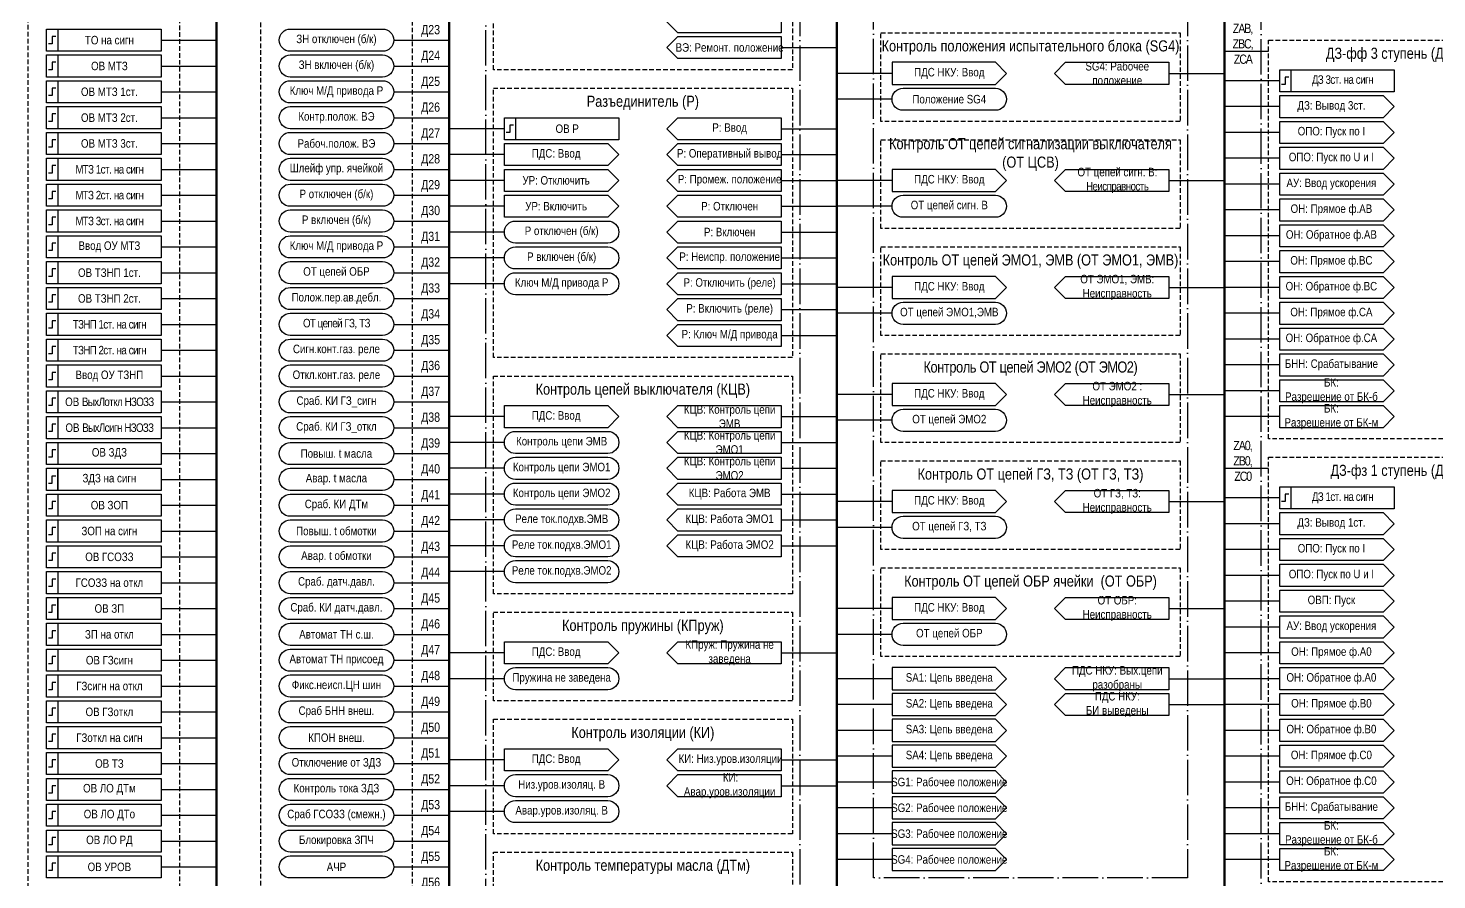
# Model space of a CAD drawing. Header units: millimetres. Extents: x -32357 to 1150, y -489 to 2440.
# Drawn here: x -28877 to -28495.4, y 260.5 to 491.3 of the extents above; entities that cross this region are included whole.
import ezdxf

# ---------------------------------------------------------------- set-up
doc = ezdxf.new("R2010")
doc.units = ezdxf.units.MM
doc.linetypes.add('ACAD_ISO04W100', pattern=[30, 24, -3, 0, -3])
doc.linetypes.add('штриховая2', pattern=[0.375, 0.25, -0.125])
doc.layers.add('TEXT', color=7, linetype='Continuous', lineweight=25)
doc.styles.add('2.5_Gost_RD', font='ARIALN.TTF', dxfattribs={"height": 2.5})
doc.styles.add('3.5_Gost_RD', font='ARIALN.TTF', dxfattribs={"height": 3.5})

msp = doc.modelspace()

# ---------------------------------------------------------------- linework, layer by layer
at = {"lineweight": 100, "ltscale": 100}
for p, q in [((-28763, 782), (-28763, -216)), ((-28658, 782), (-28658, -216)), ((-28553, 782), (-28553, -216)), ((-28826, 610), (-28826, -66))]:
    msp.add_line(p, q, dxfattribs=at)
at = {"ltscale": 100}
for p, q in [((-28841, 488), (-28826, 488)), ((-28778, 488), (-28763, 488)), ((-28673, 486), (-28658, 486)), ((-28553, 485), (-28541, 485)), ((-28841, 481), (-28826, 481)), ((-28778, 481), (-28763, 481)), ((-28643, 479), (-28658, 479)), ((-28568, 479), (-28553, 479)), ((-28538, 477), (-28553, 477)), ((-28841, 474), (-28826, 474)), ((-28778, 474), (-28763, 474)), ((-28643, 472), (-28658, 472)), ((-28538, 470), (-28553, 470)), ((-28841, 467), (-28826, 467)), ((-28778, 467), (-28763, 467)), ((-28748, 464), (-28763, 464)), ((-28673, 464), (-28658, 464)), ((-28538, 463), (-28553, 463)), ((-28841, 460), (-28826, 460)), ((-28778, 460), (-28763, 460)), ((-28748, 457), (-28763, 457)), ((-28673, 457), (-28658, 457)), ((-28538, 456), (-28553, 456)), ((-28841, 453), (-28826, 453)), ((-28778, 453), (-28763, 453)), ((-28748, 450), (-28763, 450)), ((-28673, 450), (-28658, 450)), ((-28643, 450), (-28658, 450)), ((-28568, 450), (-28553, 450)), ((-28538, 449), (-28553, 449)), ((-28841, 446), (-28826, 446)), ((-28778, 446), (-28763, 446)), ((-28748, 443), (-28763, 443)), ((-28673, 443), (-28658, 443)), ((-28643, 443), (-28658, 443)), ((-28841, 439), (-28826, 439)), ((-28778, 439), (-28763, 439)), ((-28538, 442), (-28553, 442)), ((-28748, 436), (-28763, 436)), ((-28673, 436), (-28658, 436)), ((-28538, 435), (-28553, 435)), ((-28841, 432), (-28826, 432)), ((-28778, 432), (-28763, 432)), ((-28748, 429), (-28763, 429)), ((-28673, 429), (-28658, 429)), ((-28538, 428), (-28553, 428)), ((-28841, 425), (-28826, 425)), ((-28778, 425), (-28763, 425)), ((-28748, 422), (-28763, 422)), ((-28673, 422), (-28658, 422)), ((-28643, 421), (-28658, 421)), ((-28568, 421), (-28553, 421)), ((-28538, 421), (-28553, 421)), ((-28841, 418), (-28826, 418)), ((-28778, 418), (-28763, 418)), ((-28673, 415), (-28658, 415)), ((-28643, 414), (-28658, 414)), ((-28538, 414), (-28553, 414)), ((-28841, 411), (-28826, 411)), ((-28778, 411), (-28763, 411)), ((-28673, 408), (-28658, 408)), ((-28538, 407), (-28553, 407)), ((-28841, 404), (-28826, 404)), ((-28778, 404), (-28763, 404)), ((-28841, 397), (-28826, 397)), ((-28778, 397), (-28763, 397)), ((-28538, 400), (-28553, 400)), ((-28841, 390), (-28826, 390)), ((-28778, 390), (-28763, 390)), ((-28643, 392), (-28658, 392)), ((-28568, 392), (-28553, 392)), ((-28538, 393), (-28553, 393)), ((-28748, 386), (-28763, 386)), ((-28673, 386), (-28658, 386)), ((-28538, 386), (-28553, 386)), ((-28841, 383), (-28826, 383)), ((-28778, 383), (-28763, 383)), ((-28643, 385), (-28658, 385)), ((-28748, 379), (-28763, 379)), ((-28673, 379), (-28658, 379)), ((-28841, 376), (-28826, 376)), ((-28778, 376), (-28763, 376)), ((-28748, 372), (-28763, 372)), ((-28673, 372), (-28658, 372)), ((-28553, 372), (-28541, 372)), ((-28841, 369), (-28826, 369)), ((-28778, 369), (-28763, 369)), ((-28748, 365), (-28763, 365)), ((-28673, 365), (-28658, 365)), ((-28643, 363), (-28658, 363)), ((-28568, 363), (-28553, 363)), ((-28538, 364), (-28553, 364)), ((-28841, 362), (-28826, 362)), ((-28778, 362), (-28763, 362)), ((-28841, 355), (-28826, 355)), ((-28778, 355), (-28763, 355)), ((-28748, 358), (-28763, 358)), ((-28673, 358), (-28658, 358)), ((-28643, 356), (-28658, 356)), ((-28538, 357), (-28553, 357)), ((-28841, 348), (-28826, 348)), ((-28778, 348), (-28763, 348)), ((-28748, 351), (-28763, 351)), ((-28673, 351), (-28658, 351)), ((-28538, 350), (-28553, 350)), ((-28748, 344), (-28763, 344)), ((-28841, 341), (-28826, 341)), ((-28778, 341), (-28763, 341)), ((-28538, 343), (-28553, 343)), ((-28538, 336), (-28553, 336)), ((-28841, 334), (-28826, 334)), ((-28778, 334), (-28763, 334)), ((-28643, 334), (-28658, 334)), ((-28568, 334), (-28553, 334)), ((-28538, 329), (-28553, 329)), ((-28841, 327), (-28826, 327)), ((-28778, 327), (-28763, 327)), ((-28643, 327), (-28658, 327)), ((-28748, 322), (-28763, 322)), ((-28673, 322), (-28658, 322)), ((-28538, 322), (-28553, 322)), ((-28841, 320), (-28826, 320)), ((-28778, 320), (-28763, 320)), ((-28841, 313), (-28826, 313)), ((-28778, 313), (-28763, 313)), ((-28748, 315), (-28763, 315)), ((-28643, 315), (-28658, 315)), ((-28568, 315), (-28553, 315)), ((-28538, 315), (-28553, 315)), ((-28841, 306), (-28826, 306)), ((-28778, 306), (-28763, 306)), ((-28643, 308), (-28658, 308)), ((-28568, 308), (-28553, 308)), ((-28538, 308), (-28553, 308)), ((-28841, 299), (-28826, 299)), ((-28778, 299), (-28763, 299)), ((-28643, 301), (-28658, 301)), ((-28538, 301), (-28553, 301)), ((-28643, 294), (-28658, 294)), ((-28538, 294), (-28553, 294)), ((-28841, 292), (-28826, 292)), ((-28778, 292), (-28763, 292)), ((-28748, 293), (-28763, 293)), ((-28673, 293), (-28658, 293)), ((-28643, 287), (-28658, 287)), ((-28538, 287), (-28553, 287)), ((-28841, 285), (-28826, 285)), ((-28778, 285), (-28763, 285)), ((-28748, 286), (-28763, 286)), ((-28673, 286), (-28658, 286)), ((-28748, 279), (-28763, 279)), ((-28643, 280), (-28658, 280)), ((-28538, 280), (-28553, 280)), ((-28841, 278), (-28826, 278)), ((-28778, 278), (-28763, 278)), ((-28841, 271), (-28826, 271)), ((-28778, 271), (-28763, 271)), ((-28643, 273), (-28658, 273)), ((-28538, 273), (-28553, 273)), ((-28841, 264), (-28826, 264)), ((-28778, 264), (-28763, 264)), ((-28643, 266), (-28658, 266)), ((-28538, 266), (-28553, 266))]:
    msp.add_line(p, q, dxfattribs=at)
at = {"color": 251, "linetype": 'ACAD_ISO04W100', "lineweight": 30, "ltscale": 0.4, "true_color": 0x58595b}
for points in [[(-28753, 777), (-28668, 777), (-28668, 106), (-28753, 106)], [(-28648, 777), (-28563, 777), (-28563, 261), (-28648, 261)], [(-28543, 777), (-28458, 777), (-28458, -211), (-28543, -211)]]:
    msp.add_lwpolyline(points, close=True, dxfattribs=at)
at = {"color": 7, "linetype": 'штриховая2', "ltscale": 5}
for points in [[(-28814, 647), (-28773, 647), (-28773, 154), (-28814, 154)], [(-28877, 612), (-28836, 612), (-28836, -66), (-28877, -66)]]:
    msp.add_lwpolyline(points, close=True, dxfattribs=at)
at = {"linetype": 'штриховая2', "ltscale": 5}
for points in [[(-28751, 553), (-28670, 553), (-28670, 480), (-28751, 480)], [(-28646, 490), (-28565, 490), (-28565, 466), (-28646, 466)], [(-28541, 488), (-28460, 488), (-28460, 380), (-28541, 380)], [(-28751, 475), (-28670, 475), (-28670, 402), (-28751, 402)], [(-28646, 461), (-28565, 461), (-28565, 437), (-28646, 437)], [(-28646, 432), (-28565, 432), (-28565, 408), (-28646, 408)], [(-28646, 403), (-28565, 403), (-28565, 379), (-28646, 379)], [(-28751, 397), (-28670, 397), (-28670, 338), (-28751, 338)], [(-28646, 374), (-28565, 374), (-28565, 350), (-28646, 350)], [(-28541, 375), (-28460, 375), (-28460, 260), (-28541, 260)], [(-28646, 345), (-28565, 345), (-28565, 321), (-28646, 321)], [(-28751, 333), (-28670, 333), (-28670, 309), (-28751, 309)], [(-28751, 304), (-28670, 304), (-28670, 273), (-28751, 273)], [(-28751, 268), (-28670, 268), (-28670, 230), (-28751, 230)]]:
    msp.add_lwpolyline(points, close=True, dxfattribs=at)
at = {"ltscale": 100}
for points in [[(-28701, 496), (-28673, 496), (-28673, 490), (-28701, 490), (-28704, 493)], [(-28872, 491), (-28869, 491), (-28869, 485), (-28872, 485)], [(-28872, 491), (-28841, 491), (-28841, 485), (-28872, 485)], [(-28701, 489), (-28673, 489), (-28673, 483), (-28701, 483), (-28704, 486)], [(-28872, 484), (-28869, 484), (-28869, 478), (-28872, 478)], [(-28872, 484), (-28841, 484), (-28841, 478), (-28872, 478)], [(-28643, 482), (-28643, 476), (-28615, 476), (-28612, 479), (-28615, 482)], [(-28568, 476), (-28596, 476), (-28599, 479), (-28596, 482), (-28568, 482)], [(-28872, 477), (-28869, 477), (-28869, 471), (-28872, 471)], [(-28872, 477), (-28841, 477), (-28841, 471), (-28872, 471)], [(-28538, 480), (-28535, 480), (-28535, 474), (-28538, 474)], [(-28538, 480), (-28507, 480), (-28507, 474), (-28538, 474)], [(-28872, 470), (-28869, 470), (-28869, 464), (-28872, 464)], [(-28872, 470), (-28841, 470), (-28841, 464), (-28872, 464)], [(-28748, 467), (-28745, 467), (-28745, 461), (-28748, 461)], [(-28748, 467), (-28717, 467), (-28717, 461), (-28748, 461)], [(-28673, 461), (-28701, 461), (-28704, 464), (-28701, 467), (-28673, 467)], [(-28872, 463), (-28869, 463), (-28869, 457), (-28872, 457)], [(-28872, 463), (-28841, 463), (-28841, 457), (-28872, 457)], [(-28720, 454), (-28748, 454), (-28748, 460), (-28720, 460), (-28717, 457)], [(-28701, 460), (-28673, 460), (-28673, 454), (-28701, 454), (-28704, 457)], [(-28872, 456), (-28869, 456), (-28869, 450), (-28872, 450)], [(-28872, 456), (-28841, 456), (-28841, 450), (-28872, 450)], [(-28720, 447), (-28748, 447), (-28748, 453), (-28720, 453), (-28717, 450)], [(-28673, 447), (-28701, 447), (-28704, 450), (-28701, 453), (-28673, 453)], [(-28643, 453), (-28643, 447), (-28615, 447), (-28612, 450), (-28615, 453)], [(-28568, 447), (-28596, 447), (-28599, 450), (-28596, 453), (-28568, 453)], [(-28872, 449), (-28869, 449), (-28869, 443), (-28872, 443)], [(-28872, 449), (-28841, 449), (-28841, 443), (-28872, 443)], [(-28720, 440), (-28748, 440), (-28748, 446), (-28720, 446), (-28717, 443)], [(-28701, 446), (-28673, 446), (-28673, 440), (-28701, 440), (-28704, 443)], [(-28872, 442), (-28869, 442), (-28869, 436), (-28872, 436)], [(-28872, 442), (-28841, 442), (-28841, 436), (-28872, 436)], [(-28701, 439), (-28673, 439), (-28673, 433), (-28701, 433), (-28704, 436)], [(-28872, 435), (-28869, 435), (-28869, 429), (-28872, 429)], [(-28872, 435), (-28841, 435), (-28841, 429), (-28872, 429)], [(-28701, 432), (-28673, 432), (-28673, 426), (-28701, 426), (-28704, 429)], [(-28872, 428), (-28869, 428), (-28869, 422), (-28872, 422)], [(-28872, 428), (-28841, 428), (-28841, 422), (-28872, 422)], [(-28701, 425), (-28673, 425), (-28673, 419), (-28701, 419), (-28704, 422)], [(-28643, 424), (-28643, 418), (-28615, 418), (-28612, 421), (-28615, 424)], [(-28568, 418), (-28596, 418), (-28599, 421), (-28596, 424), (-28568, 424)], [(-28872, 421), (-28869, 421), (-28869, 415), (-28872, 415)], [(-28872, 421), (-28841, 421), (-28841, 415), (-28872, 415)], [(-28701, 418), (-28673, 418), (-28673, 412), (-28701, 412), (-28704, 415)], [(-28872, 414), (-28869, 414), (-28869, 408), (-28872, 408)], [(-28872, 414), (-28841, 414), (-28841, 408), (-28872, 408)], [(-28701, 411), (-28673, 411), (-28673, 405), (-28701, 405), (-28704, 408)], [(-28872, 407), (-28869, 407), (-28869, 401), (-28872, 401)], [(-28872, 407), (-28841, 407), (-28841, 401), (-28872, 401)], [(-28872, 400), (-28869, 400), (-28869, 394), (-28872, 394)], [(-28872, 400), (-28841, 400), (-28841, 394), (-28872, 394)], [(-28643, 395), (-28643, 389), (-28615, 389), (-28612, 392), (-28615, 395)], [(-28568, 389), (-28596, 389), (-28599, 392), (-28596, 395), (-28568, 395)], [(-28872, 393), (-28869, 393), (-28869, 387), (-28872, 387)], [(-28872, 393), (-28841, 393), (-28841, 387), (-28872, 387)], [(-28872, 386), (-28869, 386), (-28869, 380), (-28872, 380)], [(-28872, 386), (-28841, 386), (-28841, 380), (-28872, 380)], [(-28720, 383), (-28748, 383), (-28748, 389), (-28720, 389), (-28717, 386)], [(-28673, 383), (-28701, 383), (-28704, 386), (-28701, 389), (-28673, 389)], [(-28701, 382), (-28673, 382), (-28673, 376), (-28701, 376), (-28704, 379)], [(-28872, 379), (-28869, 379), (-28869, 373), (-28872, 373)], [(-28872, 379), (-28841, 379), (-28841, 373), (-28872, 373)], [(-28701, 375), (-28673, 375), (-28673, 369), (-28701, 369), (-28704, 372)], [(-28872, 372), (-28869, 372), (-28869, 366), (-28872, 366)], [(-28869, 372), (-28841, 372), (-28841, 366), (-28869, 366)], [(-28701, 368), (-28673, 368), (-28673, 362), (-28701, 362), (-28704, 365)], [(-28538, 367), (-28535, 367), (-28535, 361), (-28538, 361)], [(-28538, 367), (-28507, 367), (-28507, 361), (-28538, 361)], [(-28872, 365), (-28869, 365), (-28869, 359), (-28872, 359)], [(-28872, 365), (-28841, 365), (-28841, 359), (-28872, 359)], [(-28643, 366), (-28643, 360), (-28615, 360), (-28612, 363), (-28615, 366)], [(-28568, 360), (-28596, 360), (-28599, 363), (-28596, 366), (-28568, 366)], [(-28701, 361), (-28673, 361), (-28673, 355), (-28701, 355), (-28704, 358)], [(-28872, 358), (-28869, 358), (-28869, 352), (-28872, 352)], [(-28872, 358), (-28841, 358), (-28841, 352), (-28872, 352)], [(-28701, 354), (-28673, 354), (-28673, 348), (-28701, 348), (-28704, 351)], [(-28872, 351), (-28869, 351), (-28869, 345), (-28872, 345)], [(-28872, 351), (-28841, 351), (-28841, 345), (-28872, 345)], [(-28872, 344), (-28869, 344), (-28869, 338), (-28872, 338)], [(-28872, 344), (-28841, 344), (-28841, 338), (-28872, 338)], [(-28872, 337), (-28869, 337), (-28869, 331), (-28872, 331)], [(-28869, 337), (-28841, 337), (-28841, 331), (-28869, 331)], [(-28643, 337), (-28643, 331), (-28615, 331), (-28612, 334), (-28615, 337)], [(-28568, 331), (-28596, 331), (-28599, 334), (-28596, 337), (-28568, 337)], [(-28872, 330), (-28869, 330), (-28869, 324), (-28872, 324)], [(-28872, 330), (-28841, 330), (-28841, 324), (-28872, 324)], [(-28720, 319), (-28748, 319), (-28748, 325), (-28720, 325), (-28717, 322)], [(-28673, 319), (-28701, 319), (-28704, 322), (-28701, 325), (-28673, 325)], [(-28872, 323), (-28869, 323), (-28869, 317), (-28872, 317)], [(-28872, 323), (-28841, 323), (-28841, 317), (-28872, 317)], [(-28643, 318), (-28643, 312), (-28615, 312), (-28612, 315), (-28615, 318)], [(-28872, 316), (-28869, 316), (-28869, 310), (-28872, 310)], [(-28872, 316), (-28841, 316), (-28841, 310), (-28872, 310)], [(-28643, 311), (-28643, 305), (-28615, 305), (-28612, 308), (-28615, 311)], [(-28872, 309), (-28869, 309), (-28869, 303), (-28872, 303)], [(-28872, 309), (-28841, 309), (-28841, 303), (-28872, 303)], [(-28872, 302), (-28869, 302), (-28869, 296), (-28872, 296)], [(-28872, 302), (-28841, 302), (-28841, 296), (-28872, 296)], [(-28643, 304), (-28643, 298), (-28615, 298), (-28612, 301), (-28615, 304)], [(-28872, 295), (-28869, 295), (-28869, 289), (-28872, 289)], [(-28872, 295), (-28841, 295), (-28841, 289), (-28872, 289)], [(-28720, 290), (-28748, 290), (-28748, 296), (-28720, 296), (-28717, 293)], [(-28701, 296), (-28673, 296), (-28673, 290), (-28701, 290), (-28704, 293)], [(-28643, 297), (-28643, 291), (-28615, 291), (-28612, 294), (-28615, 297)], [(-28643, 290), (-28643, 284), (-28615, 284), (-28612, 287), (-28615, 290)], [(-28872, 288), (-28869, 288), (-28869, 282), (-28872, 282)], [(-28872, 288), (-28841, 288), (-28841, 282), (-28872, 282)], [(-28673, 283), (-28701, 283), (-28704, 286), (-28701, 289), (-28673, 289)], [(-28643, 283), (-28643, 277), (-28615, 277), (-28612, 280), (-28615, 283)], [(-28872, 281), (-28869, 281), (-28869, 275), (-28872, 275)], [(-28872, 281), (-28841, 281), (-28841, 275), (-28872, 275)], [(-28643, 276), (-28643, 270), (-28615, 270), (-28612, 273), (-28615, 276)], [(-28872, 274), (-28869, 274), (-28869, 268), (-28872, 268)], [(-28872, 274), (-28841, 274), (-28841, 268), (-28872, 268)], [(-28643, 269), (-28643, 263), (-28615, 263), (-28612, 266), (-28615, 269)], [(-28872, 267), (-28869, 267), (-28869, 261), (-28872, 261)], [(-28872, 267), (-28841, 267), (-28841, 261), (-28872, 261)]]:
    msp.add_lwpolyline(points, close=True, dxfattribs=at)
at = {"lineweight": 30, "ltscale": 100}
for points in [[(-28869.5, 489), (-28870.5, 489), (-28870.5, 487), (-28871.5, 487)], [(-28869.5, 482), (-28870.5, 482), (-28870.5, 480), (-28871.5, 480)], [(-28535.5, 478), (-28536.5, 478), (-28536.5, 476), (-28537.5, 476)], [(-28869.5, 475), (-28870.5, 475), (-28870.5, 473), (-28871.5, 473)], [(-28869.5, 468), (-28870.5, 468), (-28870.5, 466), (-28871.5, 466)], [(-28745.5, 465), (-28746.5, 465), (-28746.5, 463), (-28747.5, 463)], [(-28869.5, 461), (-28870.5, 461), (-28870.5, 459), (-28871.5, 459)], [(-28869.5, 454), (-28870.5, 454), (-28870.5, 452), (-28871.5, 452)], [(-28869.5, 447), (-28870.5, 447), (-28870.5, 445), (-28871.5, 445)], [(-28869.5, 440), (-28870.5, 440), (-28870.5, 438), (-28871.5, 438)], [(-28869.5, 433), (-28870.5, 433), (-28870.5, 431), (-28871.5, 431)], [(-28869.5, 426), (-28870.5, 426), (-28870.5, 424), (-28871.5, 424)], [(-28869.5, 419), (-28870.5, 419), (-28870.5, 417), (-28871.5, 417)], [(-28869.5, 412), (-28870.5, 412), (-28870.5, 410), (-28871.5, 410)], [(-28869.5, 405), (-28870.5, 405), (-28870.5, 403), (-28871.5, 403)], [(-28869.5, 398), (-28870.5, 398), (-28870.5, 396), (-28871.5, 396)], [(-28869.5, 391), (-28870.5, 391), (-28870.5, 389), (-28871.5, 389)], [(-28869.5, 384), (-28870.5, 384), (-28870.5, 382), (-28871.5, 382)], [(-28869.5, 377), (-28870.5, 377), (-28870.5, 375), (-28871.5, 375)], [(-28871.5, 368), (-28870.5, 368), (-28870.5, 370), (-28869.5, 370)], [(-28869.5, 363), (-28870.5, 363), (-28870.5, 361), (-28871.5, 361)], [(-28535.5, 365), (-28536.5, 365), (-28536.5, 363), (-28537.5, 363)], [(-28869.5, 356), (-28870.5, 356), (-28870.5, 354), (-28871.5, 354)], [(-28869.5, 349), (-28870.5, 349), (-28870.5, 347), (-28871.5, 347)], [(-28869.5, 342), (-28870.5, 342), (-28870.5, 340), (-28871.5, 340)], [(-28871.5, 333), (-28870.5, 333), (-28870.5, 335), (-28869.5, 335)], [(-28869.5, 328), (-28870.5, 328), (-28870.5, 326), (-28871.5, 326)], [(-28869.5, 321), (-28870.5, 321), (-28870.5, 319), (-28871.5, 319)], [(-28869.5, 314), (-28870.5, 314), (-28870.5, 312), (-28871.5, 312)], [(-28869.5, 307), (-28870.5, 307), (-28870.5, 305), (-28871.5, 305)], [(-28869.5, 300), (-28870.5, 300), (-28870.5, 298), (-28871.5, 298)], [(-28869.5, 293), (-28870.5, 293), (-28870.5, 291), (-28871.5, 291)], [(-28869.5, 286), (-28870.5, 286), (-28870.5, 284), (-28871.5, 284)], [(-28869.5, 279), (-28870.5, 279), (-28870.5, 277), (-28871.5, 277)], [(-28869.5, 272), (-28870.5, 272), (-28870.5, 270), (-28871.5, 270)], [(-28869.5, 265), (-28870.5, 265), (-28870.5, 263), (-28871.5, 263)]]:
    msp.add_lwpolyline(points, dxfattribs=at)
at = {"ltscale": 100}
for points in [[(-28806, 485, -1), (-28806, 491), (-28781, 491, -1), (-28781, 485)], [(-28806, 478, -1), (-28806, 484), (-28781, 484, -1), (-28781, 478)], [(-28806, 471, -1), (-28806, 477), (-28781, 477, -1), (-28781, 471)], [(-28640, 469, -1), (-28640, 475), (-28615, 475, -1), (-28615, 469)], [(-28806, 464, -1), (-28806, 470), (-28781, 470, -1), (-28781, 464)], [(-28806, 457, -1), (-28806, 463), (-28781, 463, -1), (-28781, 457)], [(-28806, 450, -1), (-28806, 456), (-28781, 456, -1), (-28781, 450)], [(-28806, 443, -1), (-28806, 449), (-28781, 449, -1), (-28781, 443)], [(-28640, 440, -1), (-28640, 446), (-28615, 446, -1), (-28615, 440)], [(-28806, 436, -1), (-28806, 442), (-28781, 442, -1), (-28781, 436)], [(-28745, 433, -1), (-28745, 439), (-28720, 439, -1), (-28720, 433)], [(-28806, 429, -1), (-28806, 435), (-28781, 435, -1), (-28781, 429)], [(-28745, 426, -1), (-28745, 432), (-28720, 432, -1), (-28720, 426)], [(-28806, 422, -1), (-28806, 428), (-28781, 428, -1), (-28781, 422)], [(-28745, 419, -1), (-28745, 425), (-28720, 425, -1), (-28720, 419)], [(-28806, 415, -1), (-28806, 421), (-28781, 421, -1), (-28781, 415)], [(-28640, 411, -1), (-28640, 417), (-28615, 417, -1), (-28615, 411)], [(-28806, 408, -1), (-28806, 414), (-28781, 414, -1), (-28781, 408)], [(-28806, 401, -1), (-28806, 407), (-28781, 407, -1), (-28781, 401)], [(-28806, 394, -1), (-28806, 400), (-28781, 400, -1), (-28781, 394)], [(-28806, 387, -1), (-28806, 393), (-28781, 393, -1), (-28781, 387)], [(-28806, 380, -1), (-28806, 386), (-28781, 386, -1), (-28781, 380)], [(-28640, 382, -1), (-28640, 388), (-28615, 388, -1), (-28615, 382)], [(-28745, 376, -1), (-28745, 382), (-28720, 382, -1), (-28720, 376)], [(-28806, 373, -1), (-28806, 379), (-28781, 379, -1), (-28781, 373)], [(-28745, 369, -1), (-28745, 375), (-28720, 375, -1), (-28720, 369)], [(-28806, 366, -1), (-28806, 372), (-28781, 372, -1), (-28781, 366)], [(-28745, 362, -1), (-28745, 368), (-28720, 368, -1), (-28720, 362)], [(-28806, 359, -1), (-28806, 365), (-28781, 365, -1), (-28781, 359)], [(-28745, 355, -1), (-28745, 361), (-28720, 361, -1), (-28720, 355)], [(-28640, 353, -1), (-28640, 359), (-28615, 359, -1), (-28615, 353)], [(-28806, 352, -1), (-28806, 358), (-28781, 358, -1), (-28781, 352)], [(-28745, 348, -1), (-28745, 354), (-28720, 354, -1), (-28720, 348)], [(-28806, 345, -1), (-28806, 351), (-28781, 351, -1), (-28781, 345)], [(-28806, 338, -1), (-28806, 344), (-28781, 344, -1), (-28781, 338)], [(-28745, 341, -1), (-28745, 347), (-28720, 347, -1), (-28720, 341)], [(-28806, 331, -1), (-28806, 337), (-28781, 337, -1), (-28781, 331)], [(-28806, 324, -1), (-28806, 330), (-28781, 330, -1), (-28781, 324)], [(-28640, 324, -1), (-28640, 330), (-28615, 330, -1), (-28615, 324)], [(-28806, 317, -1), (-28806, 323), (-28781, 323, -1), (-28781, 317)], [(-28745, 312, -1), (-28745, 318), (-28720, 318, -1), (-28720, 312)], [(-28806, 310, -1), (-28806, 316), (-28781, 316, -1), (-28781, 310)], [(-28806, 303, -1), (-28806, 309), (-28781, 309, -1), (-28781, 303)], [(-28806, 296, -1), (-28806, 302), (-28781, 302, -1), (-28781, 296)], [(-28806, 289, -1), (-28806, 295), (-28781, 295, -1), (-28781, 289)], [(-28806, 282, -1), (-28806, 288), (-28781, 288, -1), (-28781, 282)], [(-28745, 283, -1), (-28745, 289), (-28720, 289, -1), (-28720, 283)], [(-28806, 275, -1), (-28806, 281), (-28781, 281, -1), (-28781, 275)], [(-28745, 276, -1), (-28745, 282), (-28720, 282, -1), (-28720, 276)], [(-28806, 268, -1), (-28806, 274), (-28781, 274, -1), (-28781, 268)], [(-28806, 261, -1), (-28806, 267), (-28781, 267, -1), (-28781, 261)]]:
    msp.add_lwpolyline(points, format="xyb", close=True, dxfattribs=at)
for points in [[(-28538, 473), (-28510, 473), (-28507, 470), (-28510, 467), (-28538, 467), (-28538, 473)], [(-28538, 466), (-28510, 466), (-28507, 463), (-28510, 460), (-28538, 460), (-28538, 466)], [(-28538, 459), (-28510, 459), (-28507, 456), (-28510, 453), (-28538, 453), (-28538, 459)], [(-28538, 452), (-28510, 452), (-28507, 449), (-28510, 446), (-28538, 446), (-28538, 452)], [(-28538, 445), (-28510, 445), (-28507, 442), (-28510, 439), (-28538, 439), (-28538, 445)], [(-28538, 438), (-28510, 438), (-28507, 435), (-28510, 432), (-28538, 432), (-28538, 438)], [(-28538, 431), (-28510, 431), (-28507, 428), (-28510, 425), (-28538, 425), (-28538, 431)], [(-28538, 424), (-28510, 424), (-28507, 421), (-28510, 418), (-28538, 418), (-28538, 424)], [(-28538, 417), (-28510, 417), (-28507, 414), (-28510, 411), (-28538, 411), (-28538, 417)], [(-28538, 410), (-28510, 410), (-28507, 407), (-28510, 404), (-28538, 404), (-28538, 410)], [(-28538, 403), (-28510, 403), (-28507, 400), (-28510, 397), (-28538, 397), (-28538, 403)], [(-28538, 396), (-28510, 396), (-28507, 393), (-28510, 390), (-28538, 390), (-28538, 396)], [(-28538, 389), (-28510, 389), (-28507, 386), (-28510, 383), (-28538, 383), (-28538, 389)], [(-28538, 360), (-28510, 360), (-28507, 357), (-28510, 354), (-28538, 354), (-28538, 360)], [(-28538, 353), (-28510, 353), (-28507, 350), (-28510, 347), (-28538, 347), (-28538, 353)], [(-28538, 346), (-28510, 346), (-28507, 343), (-28510, 340), (-28538, 340), (-28538, 346)], [(-28538, 339), (-28510, 339), (-28507, 336), (-28510, 333), (-28538, 333), (-28538, 339)], [(-28538, 332), (-28510, 332), (-28507, 329), (-28510, 326), (-28538, 326), (-28538, 332)], [(-28538, 325), (-28510, 325), (-28507, 322), (-28510, 319), (-28538, 319), (-28538, 325)], [(-28599, 315), (-28596, 318), (-28568, 318), (-28568, 312), (-28596, 312), (-28599, 315)], [(-28538, 318), (-28510, 318), (-28507, 315), (-28510, 312), (-28538, 312), (-28538, 318)], [(-28599, 308), (-28596, 311), (-28568, 311), (-28568, 305), (-28596, 305), (-28599, 308)], [(-28538, 311), (-28510, 311), (-28507, 308), (-28510, 305), (-28538, 305), (-28538, 311)], [(-28538, 304), (-28510, 304), (-28507, 301), (-28510, 298), (-28538, 298), (-28538, 304)], [(-28538, 297), (-28510, 297), (-28507, 294), (-28510, 291), (-28538, 291), (-28538, 297)], [(-28538, 290), (-28510, 290), (-28507, 287), (-28510, 284), (-28538, 284), (-28538, 290)], [(-28538, 283), (-28510, 283), (-28507, 280), (-28510, 277), (-28538, 277), (-28538, 283)], [(-28538, 276), (-28510, 276), (-28507, 273), (-28510, 270), (-28538, 270), (-28538, 276)], [(-28538, 269), (-28510, 269), (-28507, 266), (-28510, 263), (-28538, 263), (-28538, 269)]]:
    msp.add_lwpolyline(points, dxfattribs=at)

# ---------------------------------------------------------------- texts
at = {"ltscale": 100, "attachment_point": 5, "style": '2.5_Gost_RD'}
for s, insert, char_height, width in [('{\\T0.8;ZAB, ZBC, ZCA }', (-28548, 487), 2.5, 10), ('ЗН отключен (б/к)', (-28793.5, 488), 2.3, 31), ('Д23', (-28768, 490.5), 2.5, 10), ('Д24', (-28768, 483.5), 2.5, 10), ('ВЭ: Ремонт. положение', (-28687, 486), 2.3, 28), ('ЗН включен (б/к)', (-28793.5, 481), 2.3, 31), ('SG4: Рабочее положение', (-28582, 479), 2.3, 28), ('Д25', (-28768, 476.5), 2.5, 10), ('ПДС НКУ: Ввод', (-28627.5, 479), 2.3, 31), ('Д26', (-28768, 469.5), 2.5, 10), ('Контр.полож. ВЭ', (-28793.5, 467), 2.3, 31), ('Д27', (-28768, 462.5), 2.5, 10), ('Р: Ввод', (-28687, 464), 2.3, 28), ('\\pt18.4;Рабоч.полож. ВЭ', (-28793.5, 460), 2.3, 31), ('Р: Оперативный вывод', (-28687, 457), 2.3, 28), ('Шлейф упр. ячейкой', (-28793.5, 453), 2.3, 31), ('Д28', (-28768, 455.5), 2.5, 10), ('УР: Отключить', (-28734, 450), 2.3, 28), ('Р: Промеж. положение', (-28687, 450), 2.3, 28), ('ПДС НКУ: Ввод', (-28627.5, 450), 2.3, 31), ('ОТ цепей сигн. В{\\T0.9;: Неисправность }', (-28582, 450), 2.3, 28), ('Р отключен (б/к)', (-28793.5, 446), 2.3, 31), ('Д29', (-28768, 448.5), 2.5, 10), ('Д30', (-28768, 441.5), 2.5, 10), ('УР: Включить', (-28734, 443), 2.3, 28), ('Р: Отключен', (-28687, 443), 2.3, 28), ('Р включен (б/к)', (-28793.5, 439), 2.3, 31), ('Д31', (-28768, 434.5), 2.5, 10), ('Р отключен (б/к)', (-28732.5, 436), 2.3, 31), ('Р: Включен', (-28687, 436), 2.3, 28), ('Д32', (-28768, 427.5), 2.5, 10), ('Р включен (б/к)', (-28732.5, 429), 2.3, 31), ('Р: Неиспр. положение', (-28687, 429), 2.3, 28), ('ОТ цепей ОБР', (-28793.5, 425), 2.3, 31), ('Р: Отключить (реле)', (-28687, 422), 2.3, 28), ('ОТ ЭМО1, ЭМВ: Неисправность', (-28582, 421), 2.3, 28), ('Д33', (-28768, 420.5), 2.5, 10), ('ПДС НКУ: Ввод', (-28627.5, 421), 2.3, 31), ('Полож.пер.ав.дебл.', (-28793.5, 418), 2.3, 31), ('Р: Включить (реле)', (-28687, 415), 2.3, 28), ('{\\T0.9;ОТ цепей ГЗ, ТЗ}', (-28793.5, 411), 2.3, 31), ('Д34', (-28768, 413.5), 2.5, 10), ('\\A1;Сигн.конт.газ. реле', (-28793.5, 404), 2.3, 31), ('Д35', (-28768, 406.5), 2.5, 10), ('Д36', (-28768, 399.5), 2.5, 10), ('\\A1;Откл.конт.газ. реле', (-28793.5, 397), 2.3, 31), ('Д37', (-28768, 392.5), 2.5, 10), ('ПДС НКУ: Ввод', (-28627.5, 392), 2.3, 31), ('ОТ ЭМО2 : Неисправность', (-28582, 392), 2.3, 28), ('\\A1;Сраб. КИ ГЗ_сигн', (-28793.5, 390), 2.3, 31), ('Д38', (-28768, 385.5), 2.5, 10), ('КЦВ: Контроль цепи ЭМВ', (-28687, 386), 2.3, 28), ('\\A1;Сраб. КИ ГЗ_откл', (-28793.5, 383), 2.3, 31), ('КЦВ: Контроль цепи ЭМО1', (-28687, 379), 2.3, 28), ('Д39', (-28768, 378.5), 2.5, 10), ('{\\T0.8;ZA0, ZB0, ZC0 }', (-28548, 374), 2.5, 10), ('\\A1;Повыш. t масла ', (-28793.5, 376), 2.3, 31), ('КЦВ: Контроль цепи ЭМО2', (-28687, 372), 2.3, 28), ('\\A1;Авар. t масла ', (-28793.5, 369), 2.3, 31), ('Д40', (-28768, 371.5), 2.5, 10), ('КЦВ: Работа ЭМВ', (-28687, 365), 2.3, 28), ('ОТ ГЗ, ТЗ: Неисправность', (-28582, 363), 2.3, 28), ('\\A1;Сраб. КИ ДТм', (-28793.5, 362), 2.3, 31), ('Д41', (-28768, 364.5), 2.5, 10), ('ПДС НКУ: Ввод', (-28627.5, 363), 2.3, 31), ('Д42', (-28768, 357.5), 2.5, 10), ('КЦВ: Работа ЭМО1', (-28687, 358), 2.3, 28), ('\\A1;Повыш. t обмотки', (-28793.5, 355), 2.3, 31), ('Д43', (-28768, 350.5), 2.5, 10), ('КЦВ: Работа ЭМО2', (-28687, 351), 2.3, 28), ('\\A1;Авар. t обмотки', (-28793.5, 348), 2.3, 31), ('Д44', (-28768, 343.5), 2.5, 10), ('\\A1;Сраб. датч.давл.', (-28793.5, 341), 2.3, 31), ('Д45', (-28768, 336.5), 2.5, 10), ('ОТ ОБР: Неисправность ', (-28582, 334), 2.3, 28), ('\\A1;Сраб. КИ датч.давл.', (-28793.5, 334), 2.3, 31), ('ПДС НКУ: Ввод', (-28627.5, 334), 2.3, 31), ('Автомат ТН с.ш.', (-28793.5, 327), 2.3, 31), ('Д46', (-28768, 329.5), 2.5, 10), ('КПруж: Пружина не заведена', (-28687, 322), 2.3, 28), ('Автомат ТН присоед', (-28793.5, 320), 2.3, 31), ('Д47', (-28768, 322.5), 2.5, 10), ('Д48', (-28768, 315.5), 2.5, 10), ('ПДС НКУ: Вых.цепи разобраны', (-28582, 315), 2.3, 28), ('Фикс.неисп.ЦН шин', (-28793.5, 313), 2.3, 31), ('SA1: Цепь введена', (-28627.5, 315), 2.3, 31), ('Д49', (-28768, 308.5), 2.5, 10), ('SA2: Цепь введена', (-28627.5, 308), 2.3, 31), ('ПДС НКУ: \\PБИ выведены', (-28582, 308), 2.3, 28), ('Сраб БНН внеш.', (-28793.5, 306), 2.3, 31), ('Д50', (-28768, 301.5), 2.5, 10), ('SA3: Цепь введена', (-28627.5, 301), 2.3, 31), ('КПОН внеш.', (-28793.5, 299), 2.3, 31), ('Д51', (-28768, 294.5), 2.5, 10), ('{\\W0.8;\\T0.8; }КИ: Низ.уров.изоляции', (-28687, 293), 2.3, 28), ('SA4: Цепь введена', (-28627.5, 294), 2.3, 31), ('Отключение от ЗДЗ', (-28793.5, 292), 2.3, 31), ('Д52', (-28768, 287.5), 2.5, 10), ('{\\W0.8;\\T0.8; }КИ: Авар.уров.изоляции', (-28687, 286), 2.3, 28), ('SG1: Рабочее положение', (-28627.5, 287), 2.3, 31), ('Сраб ГСОЗЗ (смежн.)', (-28793.5, 278), 2.3, 31), ('Д53', (-28768, 280.5), 2.5, 10), ('SG2: Рабочее положение', (-28627.5, 280), 2.3, 31), ('Д54', (-28768, 273.5), 2.5, 10), ('Блокировка ЗПЧ', (-28793.5, 271), 2.3, 31), ('SG3: Рабочее положение', (-28627.5, 273), 2.3, 31), ('Д55', (-28768, 266.5), 2.5, 10), ('SG4: Рабочее положение', (-28627.5, 266), 2.3, 31), ('АЧР', (-28793.5, 264), 2.3, 31), ('Д56', (-28768, 259.5), 2.5, 10)]:
    msp.add_mtext(s, dxfattribs=dict(at, insert=insert, char_height=char_height, width=width))
at = {"color": 30, "ltscale": 100, "char_height": 3, "width": 81, "attachment_point": 5, "style": '3.5_Gost_RD'}
for s, insert in [('Контроль положения испытательного блока (SG4)', (-28605.5, 486)), ('Контроль ОТ цепей сигнализации выключателя (ОТ ЦСВ)', (-28605.5, 457)), ('Контроль ОТ цепей ЭМО1, ЭМВ (ОТ ЭМО1, ЭМВ)', (-28605.5, 428)), ('{\\T0.95;Контроль ОТ цепей ЭМО2 (ОТ ЭМО2)}', (-28605.5, 399)), ('Контроль ОТ цепей ГЗ, ТЗ (ОТ ГЗ, ТЗ)', (-28605.5, 370)), ('Контроль ОТ цепей ОБР ячейки  (ОТ ОБР) ', (-28605.5, 341))]:
    msp.add_mtext(s, dxfattribs=dict(at, insert=insert))
at = {"color": 30, "ltscale": 100, "true_color": 0xf7941d, "char_height": 3, "width": 81, "attachment_point": 5, "style": '3.5_Gost_RD'}
for s, insert in [('ДЗ-фф 3 ступень (ДЗ-фф 3 ст.)', (-28500.5, 484)), ('Разъединитель (Р)', (-28710.5, 471)), ('Контроль цепей выключателя (КЦВ)', (-28710.5, 393)), ('ДЗ-фз 1 ступень (ДЗ-фз 1 ст.)', (-28500.5, 371)), ('Контроль пружины (КПруж)', (-28710.5, 329)), ('Контроль изоляции (КИ)', (-28710.5, 300)), ('Контроль температуры масла (ДТм)', (-28710.5, 264))]:
    msp.add_mtext(s, dxfattribs=dict(at, insert=insert))
at = {"color": 3, "ltscale": 100, "char_height": 2.3, "attachment_point": 5, "style": '2.5_Gost_RD'}
for s, insert, width in [('Ключ М/Д привода Р', (-28793.5, 474), 31), ('Ключ М/Д привода Р', (-28793.5, 432), 31), ('Ключ М/Д привода Р', (-28732.5, 422), 31), ('Р: Ключ М/Д привода', (-28687, 408), 28)]:
    msp.add_mtext(s, dxfattribs=dict(at, insert=insert, width=width))
at = {"color": 0, "ltscale": 100, "char_height": 2.3, "width": 28, "attachment_point": 5, "style": '2.5_Gost_RD'}
for s, insert in [('{\\C256;ОВ Р}', (-28731, 464)), ('{\\C256;ПДС: Ввод}', (-28734, 457)), ('{\\C256;ПДС: Ввод}', (-28734, 386)), ('{\\C256;ЗП на откл}', (-28855, 327)), ('{\\C256;ПДС: Ввод}', (-28734, 322)), ('{\\C256;ПДС: Ввод}', (-28734, 293))]:
    msp.add_mtext(s, dxfattribs=dict(at, insert=insert))
at = {"color": 2, "ltscale": 100, "insert": (-28793.5, 285), "char_height": 2.3, "width": 31, "attachment_point": 5, "style": '2.5_Gost_RD'}
msp.add_mtext('{\\C256;Контроль тока ЗДЗ}', dxfattribs=at)
at = {"layer": 'TEXT', "color": 0, "ltscale": 100, "char_height": 2.3, "width": 28, "attachment_point": 5, "style": '2.5_Gost_RD'}
for s, insert in [('{\\C256;ТО на сигн}', (-28855, 488)), ('{\\C256;ОВ МТЗ}', (-28855, 481)), ('{\\T0.9;\\C256;ДЗ 3ст. на сигн}', (-28521, 477)), ('{\\C256;ОВ МТЗ 1ст.}', (-28855, 474)), ('{\\C256;ДЗ: Вывод 3ст.}', (-28524, 470)), ('{\\C256;ОВ МТЗ 2ст.}', (-28855, 467)), ('{\\C256;ОПО: Пуск по I}', (-28524, 463)), ('{\\C256;ОВ МТЗ 3ст.}', (-28855, 460)), ('{\\T0.9;\\C256;МТЗ 1ст. на сигн}', (-28855, 453)), ('{\\C256;ОПО: Пуск по U и I}', (-28524, 456)), ('{\\C256;АУ: Ввод ускорения}', (-28524, 449)), ('{\\T0.9;\\C256;МТЗ 2ст. на сигн}', (-28855, 446)), ('{\\C256;ОН: Прямое ф.AB}', (-28524, 442)), ('{\\T0.9;\\C256;МТЗ 3ст. на сигн}', (-28855, 439)), ('{\\C256;ОН: Обратное ф.AB}', (-28524, 435)), ('{\\C256;Ввод ОУ МТЗ}', (-28855, 432)), ('{\\C256;ОН: Прямое ф.BС}', (-28524, 428)), ('{\\C256;ОВ ТЗНП 1ст.}', (-28855, 425)), ('{\\C256;ОН: Обратное ф.BС}', (-28524, 421)), ('{\\C256;ОВ ТЗНП 2ст.}', (-28855, 418)), ('{\\T0.9;\\C256;ТЗНП 1ст. на сигн}', (-28855, 411)), ('{\\C256;ОН: Прямое ф.СА}', (-28524, 414)), ('{\\C256;ОН: Обратное ф.СА}', (-28524, 407)), ('{\\T0.9;\\C256;ТЗНП 2ст. на сигн}', (-28855, 404)), ('{\\C256;БНН: Срабатывание}', (-28524, 400)), ('{\\C256;Ввод ОУ ТЗНП}', (-28855, 397)), ('{\\C256;БК: \\PРазрешение от БК-б}', (-28524, 393)), ('{\\C256;ОВ \\A1;\\T0.9;ВыхЛоткл НЗОЗЗ}', (-28855, 390)), ('{\\C256;БК: \\PРазрешение от БК-м}', (-28524, 386)), ('{\\C256;ОВ \\A1;\\T0.9;ВыхЛсигн НЗОЗЗ}', (-28855, 383)), ('{\\C256;ОВ ЗДЗ}', (-28855, 376)), ('{\\C256;ЗДЗ на сигн}', (-28855, 369)), ('{\\C256;ОВ ЗОП}', (-28855, 362)), ('{\\T0.9;\\C256;ДЗ 1ст. на сигн}', (-28521, 364)), ('{\\C256;ЗОП на сигн}', (-28855, 355)), ('{\\C256;ДЗ: Вывод 1ст.}', (-28524, 357)), ('{\\C256;ОПО: Пуск по I}', (-28524, 350)), ('{\\C256;ОВ ГСОЗЗ}', (-28855, 348)), ('{\\C256;ОПО: Пуск по U и I}', (-28524, 343)), ('{\\C256;ГСОЗЗ на откл}', (-28855, 341)), ('{\\C256;ОВП: Пуск}', (-28524, 336)), ('{\\C256;АУ: Ввод ускорения}', (-28524, 329)), ('{\\C256;ОВ ГЗсигн}', (-28855, 320)), ('{\\C256;ОН: Прямое ф.A0}', (-28524, 322)), ('{\\C256;ГЗсигн на откл}', (-28855, 313)), ('\\pt25.3;{\\C256;ОН: Обратное ф.A0}', (-28524, 315)), ('{\\C256;ОН: Прямое ф.B0}', (-28524, 308)), ('{\\C256;ОВ ГЗоткл}', (-28855, 306)), ('{\\C256;ОН: Обратное ф.B0}', (-28524, 301)), ('{\\C256;ГЗоткл на сигн}', (-28855, 299)), ('{\\C256;ОН: Прямое ф.С0}', (-28524, 294)), ('{\\C256;ОВ ТЗ}', (-28855, 292)), ('{\\C256;ОВ ЛО ДТм}', (-28855, 285)), ('{\\C256;ОН: Обратное ф.С0}', (-28524, 287)), ('{\\C256;ОВ ЛО ДТо}', (-28855, 278)), ('{\\C256;БНН: Срабатывание}', (-28524, 280)), ('{\\C256;БК: \\PРазрешение от БК-б}', (-28524, 273)), ('{\\C256;ОВ ЛО РД}', (-28855, 271)), ('{\\C256;БК: \\PРазрешение от БК-м}', (-28524, 266)), ('{\\C256;ОВ УРОВ}', (-28855, 264))]:
    msp.add_mtext(s, dxfattribs=dict(at, insert=insert))
at = {"layer": 'TEXT', "ltscale": 100, "char_height": 2.3, "width": 31, "attachment_point": 5, "style": '2.5_Gost_RD'}
for s, insert in [('Положение SG4', (-28627.5, 472)), ('\\pt11.5;ОТ цепей сигн. В', (-28627.5, 443)), ('ОТ цепей ЭМО1,ЭМВ', (-28627.5, 414)), ('ОТ цепей ЭМО2', (-28627.5, 385)), ('Контроль цепи ЭМВ', (-28732.5, 379)), ('Контроль цепи ЭМО1', (-28732.5, 372)), ('Контроль цепи ЭМО2', (-28732.5, 365)), ('Реле ток.подхв.ЭМВ', (-28732.5, 358)), ('ОТ цепей ГЗ, ТЗ', (-28627.5, 356)), ('Реле ток.подхв.ЭМО1', (-28732.5, 351)), ('Реле ток.подхв.ЭМО2', (-28732.5, 344)), ('ОТ цепей ОБР', (-28627.5, 327)), ('Пружина не заведена', (-28732.5, 315)), ('Низ.уров.изоляц. В', (-28732.5, 286)), ('Авар.уров.изоляц. В', (-28732.5, 279))]:
    msp.add_mtext(s, dxfattribs=dict(at, insert=insert))
at = {"layer": 'TEXT', "color": 156, "ltscale": 100, "true_color": 0x1e4973, "insert": (-28855, 334), "char_height": 2.3, "width": 28, "attachment_point": 5, "style": '2.5_Gost_RD'}
msp.add_mtext('{\\C256;ОВ ЗП}', dxfattribs=at)

doc.saveas('drawing.dxf')
